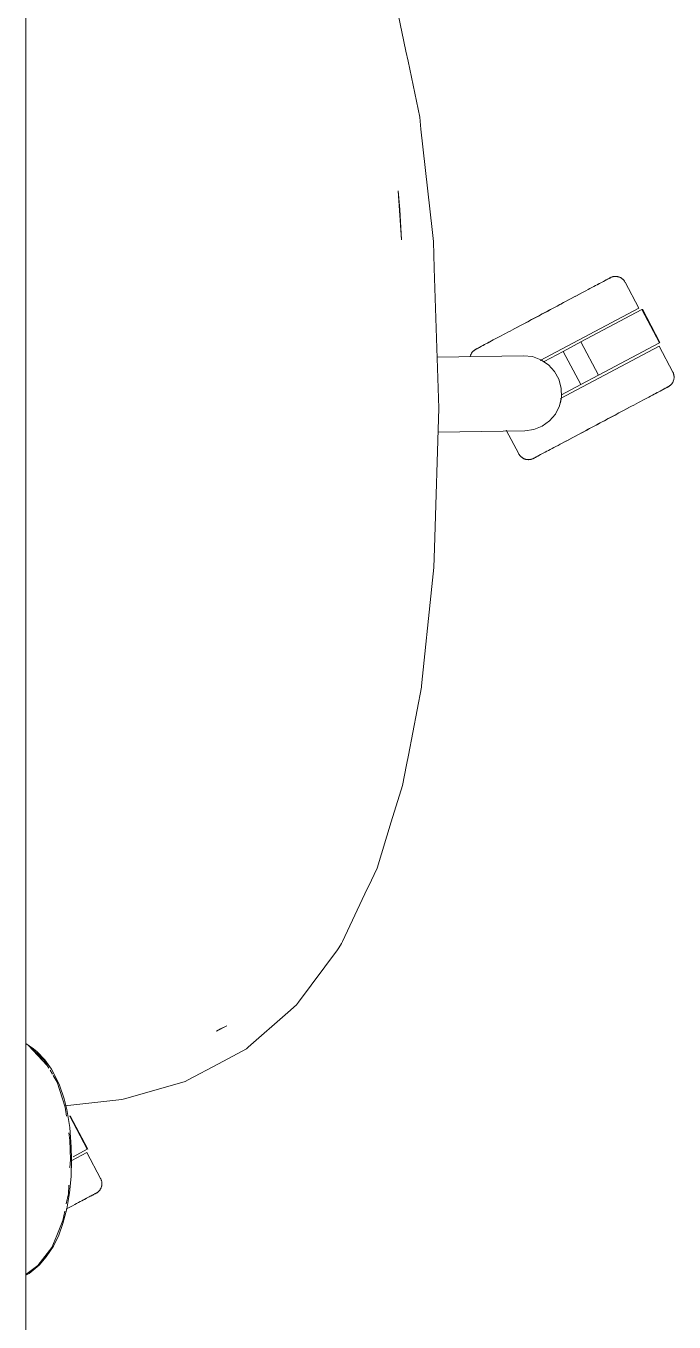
# Model space of a CAD drawing. Header units: millimetres. Extents: x 155927 to 317870, y -36033 to 97293.
# Drawn here: x 200981.7 to 201223.4, y 11116.8 to 11599.8 of the extents above; entities that cross this region are included whole.
import ezdxf

# ---------------------------------------------------------------- set-up
doc = ezdxf.new("R2010")
doc.units = ezdxf.units.MM
doc.header["$MEASUREMENT"] = 0
doc.layers.add('G-IMPT', color=8, linetype='CONTINUOUS', lineweight=9)
doc.layers.add('I-FURN', color=8, linetype='CONTINUOUS', lineweight=9)

msp = doc.modelspace()

# ---------------------------------------------------------------- linework, layer by layer
at = {"layer": 'G-IMPT'}
for p, q in [((201123.4, 11590.36), (201120.53, 11604.18)), ((201124.17, 11586.68), (201123.4, 11590.36)), ((201124.17, 11586.68), (201128.52, 11565.74)), ((201128.52, 11565.74), (201129, 11561.32)), ((201133.13, 11523.87), (201129, 11561.32)), ((201120.49, 11538.32), (201121.1, 11531.37)), ((201121.73, 11520.04), (201120.49, 11538.32)), ((201121.73, 11520.04), (201121.1, 11531.37)), ((201133.13, 11523.87), (201133.61, 11519.5)), ((201133.94, 11509.56), (201133.61, 11519.5)), ((201133.94, 11509.56), (201135.64, 11457.38)), ((201135.64, 11457.38), (201134.03, 11405.21)), ((201134.03, 11405.21), (201133.8, 11397.95)), ((201133.07, 11390.89), (201133.8, 11397.95)), ((201129.25, 11353.9), (201133.07, 11390.89)), ((201124.29, 11328.06), (201129.16, 11353.43)), ((201129.25, 11353.9), (201129.16, 11353.43)), ((201124.29, 11328.06), (201123.59, 11324.39)), ((201122.13, 11316.79), (201123.59, 11324.39)), ((201117.94, 11303.18), (201122.13, 11316.79)), ((201112.61, 11285.91), (201117.94, 11303.18)), ((201112.61, 11285.91), (201109.42, 11279.14)), ((201099.73, 11258.58), (201108.99, 11278.23)), ((201108.99, 11278.23), (201109.42, 11279.14)), ((201097.9, 11255.53), (201083.33, 11236.03)), ((201097.9, 11255.53), (201098.36, 11256.3)), ((201098.36, 11256.3), (201099.3, 11257.87)), ((201099.73, 11258.58), (201099.3, 11257.87)), ((201079.35, 11232.19), (201082.61, 11235.06)), ((201083.33, 11236.03), (201082.61, 11235.06)), ((201079.35, 11232.19), (201064.56, 11219.18)), ((201056.6, 11227.2), (201052.71, 11225.24)), ((201054.3, 11226.02), (201052.71, 11225.24)), ((201056.6, 11227.2), (201054.3, 11226.02)), ((200981.68, 11220.61), (200984.53, 11218.65)), ((200982.64, 11219.83), (200985.06, 11217.6)), ((200989.55, 11212.44), (200982.64, 11219.83)), ((200988.35, 11214.53), (200982.64, 11219.83)), ((200985.86, 11217.52), (200984.53, 11218.65)), ((200988.13, 11214.06), (200985.06, 11217.6)), ((200985.86, 11217.52), (200988.72, 11214.47)), ((201053.46, 11213.01), (201063.9, 11218.59)), ((201064.56, 11219.18), (201063.9, 11218.59)), ((200989.55, 11212.44), (200988.27, 11213.91)), ((200990.24, 11211.38), (200988.35, 11214.53)), ((200988.72, 11214.47), (200991.17, 11211.02)), ((200991.57, 11209.15), (200990.71, 11210.59)), ((200991.97, 11209.65), (200991.17, 11211.02)), ((201042.22, 11206.99), (201053.46, 11213.01)), ((200993.32, 11206.23), (200991.85, 11208.68)), ((200994.18, 11205.01), (200991.97, 11209.65)), ((200996.35, 11196.83), (200993.32, 11206.23)), ((201019.77, 11200.39), (201041.11, 11206.4)), ((201041.11, 11206.4), (201042.22, 11206.99)), ((200995.92, 11199.92), (200994.18, 11205.01)), ((200995.92, 11199.92), (200996.9, 11195.99)), ((200996.23, 11197.34), (201017.5, 11199.75)), ((200996.81, 11193.54), (200996.35, 11196.83)), ((201019.77, 11200.39), (201017.5, 11199.75)), ((200996.9, 11195.99), (200998.01, 11189.23)), ((200998.07, 11184.58), (200997.68, 11187.36)), ((200998.59, 11181.92), (200998.01, 11189.23)), ((200998.07, 11184.58), (200998.3, 11177.41)), ((200998.59, 11181.92), (200998.68, 11177.41)), ((200998.11, 11174.3), (200998.3, 11177.41)), ((200998.68, 11177.41), (200998.5, 11171.07)), ((200997.52, 11164.58), (200997.71, 11167.79)), ((200997.93, 11164.92), (200998.5, 11171.07)), ((200996.75, 11160.83), (200997.52, 11164.58)), ((200997.93, 11164.92), (200996.93, 11158.99)), ((200995.48, 11154.62), (200996.19, 11158.09)), ((200995.5, 11153.51), (200996.93, 11158.99)), ((200995.48, 11154.62), (200993.15, 11149)), ((200995.5, 11153.51), (200993.92, 11149.18)), ((200991.31, 11144.61), (200993.15, 11149)), ((200991.93, 11145.1), (200993.92, 11149.18)), ((200986.09, 11137.82), (200991.31, 11144.61)), ((200991.93, 11145.1), (200989.28, 11141.05)), ((200989.28, 11141.05), (200986.61, 11138.02)), ((200981.68, 11134.55), (200986.09, 11137.82)), ((200981.68, 11134.26), (200982.87, 11134.94)), ((200982.87, 11134.94), (200986.61, 11138.02))]:
    msp.add_line(p, q, dxfattribs=at)
at = {"layer": 'I-FURN'}
for p, q in [((200981.68, 12099.61), (200981.68, 10699.61)), ((200981.68, 10699.61), (200981.68, 12099.61)), ((201198.37, 11505.29), (201198.03, 11505.12)), ((201198.19, 11505.2), (201198.51, 11505.37)), ((201198.66, 11505.45), (201198.37, 11505.29)), ((201198.51, 11505.37), (201198.79, 11505.52)), ((201198.92, 11505.59), (201198.66, 11505.45)), ((201198.79, 11505.52), (201199.03, 11505.65)), ((201199.14, 11505.71), (201198.92, 11505.59)), ((201199.03, 11505.65), (201199.23, 11505.75)), ((201199.32, 11505.8), (201199.14, 11505.71)), ((201199.23, 11505.75), (201199.39, 11505.84)), ((201199.46, 11505.88), (201199.32, 11505.8)), ((201199.39, 11505.84), (201199.51, 11505.9)), ((201199.56, 11505.93), (201199.46, 11505.88)), ((201199.51, 11505.9), (201199.6, 11505.95)), ((201199.62, 11505.96), (201199.56, 11505.93)), ((201199.6, 11505.95), (201199.64, 11505.97)), ((201199.64, 11505.97), (201199.62, 11505.96)), ((201199.64, 11505.97), (201199.79, 11506.04)), ((201199.64, 11505.97), (201199.64, 11505.97)), ((201199.79, 11506.04), (201199.93, 11506.11)), ((201199.93, 11506.11), (201200.08, 11506.17)), ((201200.08, 11506.17), (201200.23, 11506.23)), ((201200.23, 11506.23), (201200.39, 11506.28)), ((201200.39, 11506.28), (201200.54, 11506.32)), ((201200.54, 11506.32), (201200.7, 11506.36)), ((201200.7, 11506.36), (201200.86, 11506.39)), ((201200.86, 11506.39), (201201.02, 11506.41)), ((201201.02, 11506.41), (201201.18, 11506.43)), ((201201.18, 11506.43), (201201.34, 11506.44)), ((201201.34, 11506.44), (201201.5, 11506.44)), ((201201.5, 11506.44), (201201.66, 11506.44)), ((201201.66, 11506.44), (201201.82, 11506.43)), ((201201.82, 11506.43), (201201.98, 11506.42)), ((201201.98, 11506.42), (201202.14, 11506.4)), ((201202.14, 11506.4), (201202.3, 11506.37)), ((201202.3, 11506.37), (201202.46, 11506.34)), ((201202.46, 11506.34), (201202.62, 11506.3)), ((201202.62, 11506.3), (201202.77, 11506.25)), ((201202.77, 11506.25), (201202.92, 11506.2)), ((201202.92, 11506.2), (201203.07, 11506.14)), ((201203.07, 11506.14), (201203.22, 11506.07)), ((201203.22, 11506.07), (201203.37, 11506)), ((201203.37, 11506), (201203.51, 11505.93)), ((201203.51, 11505.93), (201203.65, 11505.85)), ((201203.65, 11505.85), (201203.78, 11505.76)), ((201203.78, 11505.76), (201203.91, 11505.67)), ((201203.91, 11505.67), (201204.04, 11505.57)), ((201204.04, 11505.57), (201204.17, 11505.47)), ((201204.17, 11505.47), (201204.29, 11505.36)), ((201204.29, 11505.36), (201204.4, 11505.25)), ((201204.4, 11505.25), (201204.51, 11505.13)), ((201189.74, 11500.7), (201188.92, 11500.27)), ((201190.52, 11501.12), (201189.74, 11500.7)), ((201191.28, 11501.53), (201190.52, 11501.12)), ((201192.02, 11501.92), (201191.28, 11501.53)), ((201192.73, 11502.29), (201192.02, 11501.92)), ((201193.4, 11502.65), (201192.73, 11502.29)), ((201194.05, 11503), (201193.4, 11502.65)), ((201194.67, 11503.33), (201194.05, 11503)), ((201195.25, 11503.64), (201194.67, 11503.33)), ((201194.94, 11503.47), (201195.51, 11503.77)), ((201195.8, 11503.93), (201195.25, 11503.64)), ((201195.51, 11503.77), (201196.05, 11504.06)), ((201196.32, 11504.21), (201195.8, 11503.93)), ((201196.05, 11504.06), (201196.55, 11504.33)), ((201196.8, 11504.46), (201196.32, 11504.21)), ((201196.55, 11504.33), (201197.01, 11504.57)), ((201197.25, 11504.7), (201196.8, 11504.46)), ((201197.01, 11504.57), (201197.44, 11504.8)), ((201197.66, 11504.92), (201197.25, 11504.7)), ((201197.44, 11504.8), (201197.84, 11505.01)), ((201198.03, 11505.12), (201197.66, 11504.92)), ((201197.84, 11505.01), (201198.19, 11505.2)), ((201204.51, 11505.13), (201204.62, 11505.01)), ((201204.62, 11505.01), (201204.72, 11504.88)), ((201204.72, 11504.88), (201204.82, 11504.75)), ((201204.82, 11504.75), (201204.91, 11504.62)), ((201204.91, 11504.62), (201204.99, 11504.48)), ((201204.99, 11504.48), (201205.07, 11504.34)), ((201205.07, 11504.34), (201205.09, 11504.31)), ((201210.24, 11494.62), (201205.09, 11504.31)), ((201179.23, 11495.12), (201180.22, 11495.64)), ((201180.75, 11495.92), (201179.77, 11495.4)), ((201180.22, 11495.64), (201181.19, 11496.16)), ((201181.71, 11496.44), (201180.75, 11495.92)), ((201181.19, 11496.16), (201182.16, 11496.67)), ((201182.67, 11496.95), (201181.71, 11496.44)), ((201182.16, 11496.67), (201183.11, 11497.18)), ((201183.62, 11497.45), (201182.67, 11496.95)), ((201183.11, 11497.18), (201184.04, 11497.68)), ((201184.54, 11497.94), (201183.62, 11497.45)), ((201184.04, 11497.68), (201184.97, 11498.17)), ((201185.46, 11498.43), (201184.54, 11497.94)), ((201184.97, 11498.17), (201185.87, 11498.65)), ((201186.35, 11498.91), (201185.46, 11498.43)), ((201185.87, 11498.65), (201186.76, 11499.12)), ((201187.23, 11499.37), (201186.35, 11498.91)), ((201186.76, 11499.12), (201187.63, 11499.58)), ((201188.09, 11499.83), (201187.23, 11499.37)), ((201187.63, 11499.58), (201188.48, 11500.03)), ((201188.92, 11500.27), (201188.09, 11499.83)), ((201170.23, 11490.33), (201171.23, 11490.86)), ((201171.77, 11491.15), (201170.77, 11490.62)), ((201171.23, 11490.86), (201172.23, 11491.39)), ((201172.77, 11491.68), (201171.77, 11491.15)), ((201172.23, 11491.39), (201173.23, 11491.93)), ((201173.77, 11492.22), (201172.77, 11491.68)), ((201173.23, 11491.93), (201174.24, 11492.46)), ((201210.24, 11494.62), (201173.49, 11475.08)), ((201174.78, 11492.75), (201173.77, 11492.22)), ((201174.24, 11492.46), (201175.24, 11493)), ((201175.78, 11493.29), (201174.78, 11492.75)), ((201175.24, 11493), (201176.24, 11493.53)), ((201176.79, 11493.82), (201175.78, 11493.29)), ((201176.24, 11493.53), (201177.25, 11494.06)), ((201177.79, 11494.35), (201176.79, 11493.82)), ((201177.25, 11494.06), (201178.24, 11494.59)), ((201178.78, 11494.88), (201177.79, 11494.35)), ((201178.24, 11494.59), (201179.23, 11495.12)), ((201179.77, 11495.4), (201178.78, 11494.88)), ((201188.66, 11482.01), (201211.37, 11494.08)), ((201211.37, 11494.08), (201217.94, 11481.72)), ((201218.11, 11481.81), (201211.54, 11494.18)), ((201162.25, 11486.09), (201161.38, 11485.63)), ((201163.14, 11486.56), (201162.25, 11486.09)), ((201164.05, 11487.04), (201163.14, 11486.56)), ((201163.55, 11486.78), (201164.47, 11487.27)), ((201164.97, 11487.53), (201164.05, 11487.04)), ((201164.47, 11487.27), (201165.4, 11487.76)), ((201165.91, 11488.03), (201164.97, 11487.53)), ((201165.4, 11487.76), (201166.34, 11488.27)), ((201166.86, 11488.54), (201165.91, 11488.03)), ((201166.34, 11488.27), (201167.3, 11488.77)), ((201167.82, 11489.05), (201166.86, 11488.54)), ((201167.3, 11488.77), (201168.27, 11489.29)), ((201168.8, 11489.57), (201167.82, 11489.05)), ((201168.27, 11489.29), (201169.25, 11489.81)), ((201169.78, 11490.09), (201168.8, 11489.57)), ((201169.25, 11489.81), (201170.23, 11490.33)), ((201170.77, 11490.62), (201169.78, 11490.09)), ((201152.97, 11481.15), (201152.47, 11480.89)), ((201152.69, 11481.01), (201153.21, 11481.28)), ((201153.5, 11481.44), (201152.97, 11481.15)), ((201153.21, 11481.28), (201153.76, 11481.58)), ((201154.07, 11481.74), (201153.5, 11481.44)), ((201153.76, 11481.58), (201154.34, 11481.89)), ((201154.67, 11482.06), (201154.07, 11481.74)), ((201155.31, 11482.4), (201154.67, 11482.06)), ((201155.97, 11482.75), (201155.31, 11482.4)), ((201156.66, 11483.12), (201155.97, 11482.75)), ((201157.39, 11483.5), (201156.66, 11483.12)), ((201158.14, 11483.9), (201157.39, 11483.5)), ((201158.91, 11484.31), (201158.14, 11483.9)), ((201159.71, 11484.74), (201158.91, 11484.31)), ((201160.54, 11485.18), (201159.71, 11484.74)), ((201161.38, 11485.63), (201160.54, 11485.18)), ((201182.02, 11478.48), (201188.66, 11482.01)), ((201188.66, 11482.01), (201195.23, 11469.65)), ((201217.94, 11481.72), (201195.23, 11469.65)), ((201135.02, 11476.34), (201167.21, 11476.9)), ((201147.34, 11476.61), (201147.38, 11476.76)), ((201147.38, 11476.76), (201147.42, 11476.92)), ((201147.42, 11476.92), (201147.48, 11477.07)), ((201147.48, 11477.07), (201147.54, 11477.22)), ((201147.54, 11477.22), (201147.6, 11477.37)), ((201147.6, 11477.37), (201147.67, 11477.51)), ((201147.67, 11477.51), (201147.75, 11477.65)), ((201147.75, 11477.65), (201147.83, 11477.79)), ((201147.83, 11477.79), (201147.92, 11477.93)), ((201147.92, 11477.93), (201148.01, 11478.06)), ((201148.01, 11478.06), (201148.11, 11478.19)), ((201148.11, 11478.19), (201148.21, 11478.31)), ((201148.21, 11478.31), (201148.32, 11478.43)), ((201148.32, 11478.43), (201148.43, 11478.55)), ((201148.43, 11478.55), (201148.55, 11478.66)), ((201148.55, 11478.66), (201148.67, 11478.77)), ((201148.67, 11478.77), (201148.79, 11478.87)), ((201148.79, 11478.87), (201148.92, 11478.96)), ((201148.92, 11478.96), (201149.05, 11479.05)), ((201149.05, 11479.05), (201149.19, 11479.14)), ((201149.19, 11479.14), (201149.33, 11479.22)), ((201149.33, 11479.22), (201149.37, 11479.24)), ((201149.37, 11479.24), (201149.39, 11479.25)), ((201149.38, 11479.24), (201149.37, 11479.24)), ((201149.42, 11479.27), (201149.38, 11479.24)), ((201149.39, 11479.25), (201149.45, 11479.28)), ((201149.5, 11479.31), (201149.42, 11479.27)), ((201149.45, 11479.28), (201149.55, 11479.34)), ((201149.62, 11479.37), (201149.5, 11479.31)), ((201149.55, 11479.34), (201149.69, 11479.41)), ((201149.78, 11479.46), (201149.62, 11479.37)), ((201149.69, 11479.41), (201149.87, 11479.51)), ((201149.98, 11479.57), (201149.78, 11479.46)), ((201149.87, 11479.51), (201150.09, 11479.62)), ((201150.22, 11479.7), (201149.98, 11479.57)), ((201150.09, 11479.62), (201150.35, 11479.76)), ((201150.5, 11479.84), (201150.22, 11479.7)), ((201150.35, 11479.76), (201150.65, 11479.92)), ((201150.82, 11480.01), (201150.5, 11479.84)), ((201150.65, 11479.92), (201150.98, 11480.1)), ((201151.18, 11480.2), (201150.82, 11480.01)), ((201150.98, 11480.1), (201151.35, 11480.3)), ((201151.57, 11480.41), (201151.18, 11480.2)), ((201151.35, 11480.3), (201151.76, 11480.51)), ((201152, 11480.64), (201151.57, 11480.41)), ((201151.76, 11480.51), (201152.21, 11480.75)), ((201152.47, 11480.89), (201152, 11480.64)), ((201152.21, 11480.75), (201152.69, 11481.01)), ((201167.21, 11476.9), (201170.57, 11476.55)), ((201170.57, 11476.55), (201173.74, 11475.41)), ((201174.87, 11474.68), (201182.02, 11478.48)), ((201217.76, 11480.49), (201181.04, 11460.97)), ((201182.02, 11478.48), (201188.59, 11466.12)), ((201222.91, 11470.81), (201217.76, 11480.49)), ((201173.74, 11475.41), (201176.55, 11473.54)), ((201176.55, 11473.54), (201178.83, 11471.05)), ((201178.83, 11471.05), (201180.45, 11468.1)), ((201180.45, 11468.1), (201181.32, 11464.83)), ((201195.23, 11469.65), (201188.59, 11466.12)), ((201222.69, 11466.67), (201222.6, 11466.54)), ((201222.78, 11466.8), (201222.69, 11466.67)), ((201222.86, 11466.94), (201222.78, 11466.8)), ((201222.94, 11467.09), (201222.86, 11466.94)), ((201222.91, 11470.81), (201222.98, 11470.66)), ((201223.01, 11467.23), (201222.94, 11467.09)), ((201222.98, 11470.66), (201223.05, 11470.52)), ((201223.07, 11467.38), (201223.01, 11467.23)), ((201223.05, 11470.52), (201223.11, 11470.37)), ((201223.13, 11467.53), (201223.07, 11467.38)), ((201223.11, 11470.37), (201223.16, 11470.22)), ((201223.18, 11467.68), (201223.13, 11467.53)), ((201223.16, 11470.22), (201223.21, 11470.06)), ((201223.23, 11467.84), (201223.18, 11467.68)), ((201223.21, 11470.06), (201223.25, 11469.91)), ((201223.27, 11467.99), (201223.23, 11467.84)), ((201223.25, 11469.91), (201223.29, 11469.75)), ((201223.3, 11468.15), (201223.27, 11467.99)), ((201223.29, 11469.75), (201223.32, 11469.59)), ((201223.33, 11468.31), (201223.3, 11468.15)), ((201223.32, 11469.59), (201223.34, 11469.43)), ((201223.35, 11468.47), (201223.33, 11468.31)), ((201223.34, 11469.43), (201223.36, 11469.27)), ((201223.37, 11468.63), (201223.35, 11468.47)), ((201223.36, 11469.27), (201223.37, 11469.11)), ((201223.37, 11469.11), (201223.38, 11468.95)), ((201223.38, 11468.79), (201223.37, 11468.63)), ((201223.38, 11468.95), (201223.38, 11468.79)), ((201181.32, 11464.83), (201181.38, 11461.46)), ((201188.59, 11466.12), (201181.45, 11462.32)), ((201213.94, 11461.48), (201214.64, 11461.85)), ((201214.64, 11461.85), (201215.3, 11462.2)), ((201215.3, 11462.2), (201215.94, 11462.54)), ((201215.94, 11462.54), (201216.54, 11462.86)), ((201216.85, 11463.02), (201216.26, 11462.71)), ((201216.54, 11462.86), (201217.11, 11463.16)), ((201217.4, 11463.32), (201216.85, 11463.02)), ((201217.11, 11463.16), (201217.64, 11463.44)), ((201217.92, 11463.59), (201217.4, 11463.32)), ((201217.64, 11463.44), (201218.14, 11463.71)), ((201218.4, 11463.85), (201217.92, 11463.59)), ((201218.14, 11463.71), (201218.61, 11463.96)), ((201218.85, 11464.08), (201218.4, 11463.85)), ((201218.61, 11463.96), (201219.04, 11464.19)), ((201219.26, 11464.3), (201218.85, 11464.08)), ((201219.04, 11464.19), (201219.43, 11464.4)), ((201219.63, 11464.5), (201219.26, 11464.3)), ((201219.43, 11464.4), (201219.79, 11464.58)), ((201219.96, 11464.68), (201219.63, 11464.5)), ((201219.79, 11464.58), (201220.1, 11464.75)), ((201220.26, 11464.84), (201219.96, 11464.68)), ((201220.1, 11464.75), (201220.38, 11464.9)), ((201220.52, 11464.97), (201220.26, 11464.84)), ((201220.38, 11464.9), (201220.62, 11465.03)), ((201220.74, 11465.09), (201220.52, 11464.97)), ((201220.62, 11465.03), (201220.83, 11465.14)), ((201220.92, 11465.19), (201220.74, 11465.09)), ((201220.83, 11465.14), (201220.99, 11465.22)), ((201221.06, 11465.26), (201220.92, 11465.19)), ((201220.99, 11465.22), (201221.11, 11465.29)), ((201221.16, 11465.31), (201221.06, 11465.26)), ((201221.11, 11465.29), (201221.19, 11465.33)), ((201221.22, 11465.35), (201221.16, 11465.31)), ((201221.19, 11465.33), (201221.23, 11465.35)), ((201221.24, 11465.36), (201221.22, 11465.35)), ((201221.23, 11465.35), (201221.24, 11465.36)), ((201221.28, 11465.38), (201221.24, 11465.36)), ((201221.42, 11465.46), (201221.28, 11465.38)), ((201221.55, 11465.54), (201221.42, 11465.46)), ((201221.69, 11465.63), (201221.55, 11465.54)), ((201221.82, 11465.73), (201221.69, 11465.63)), ((201221.94, 11465.83), (201221.82, 11465.73)), ((201222.06, 11465.94), (201221.94, 11465.83)), ((201222.18, 11466.05), (201222.06, 11465.94)), ((201222.29, 11466.16), (201222.18, 11466.05)), ((201222.4, 11466.28), (201222.29, 11466.16)), ((201222.5, 11466.41), (201222.4, 11466.28)), ((201222.6, 11466.54), (201222.5, 11466.41)), ((201180.63, 11458.17), (201179.11, 11455.16)), ((201181.38, 11461.46), (201180.63, 11458.17)), ((201204.7, 11456.56), (201205.64, 11457.06)), ((201206.14, 11457.33), (201205.21, 11456.83)), ((201205.64, 11457.06), (201206.56, 11457.55)), ((201207.05, 11457.81), (201206.14, 11457.33)), ((201206.56, 11457.55), (201207.47, 11458.03)), ((201207.47, 11458.03), (201208.36, 11458.51)), ((201208.36, 11458.51), (201209.22, 11458.97)), ((201209.22, 11458.97), (201210.07, 11459.42)), ((201210.07, 11459.42), (201210.9, 11459.86)), ((201210.9, 11459.86), (201211.7, 11460.28)), ((201211.7, 11460.28), (201212.47, 11460.7)), ((201212.47, 11460.7), (201213.22, 11461.09)), ((201213.22, 11461.09), (201213.94, 11461.48)), ((201176.92, 11452.6), (201174.18, 11450.63)), ((201179.11, 11455.16), (201176.92, 11452.6)), ((201196.37, 11452.14), (201195.37, 11451.6)), ((201195.83, 11451.85), (201196.84, 11452.38)), ((201197.38, 11452.67), (201196.37, 11452.14)), ((201196.84, 11452.38), (201197.84, 11452.92)), ((201198.38, 11453.2), (201197.38, 11452.67)), ((201197.84, 11452.92), (201198.84, 11453.45)), ((201199.38, 11453.73), (201198.38, 11453.2)), ((201198.84, 11453.45), (201199.84, 11453.98)), ((201200.37, 11454.26), (201199.38, 11453.73)), ((201199.84, 11453.98), (201200.83, 11454.5)), ((201201.36, 11454.79), (201200.37, 11454.26)), ((201200.83, 11454.5), (201201.81, 11455.03)), ((201202.34, 11455.31), (201201.36, 11454.79)), ((201201.81, 11455.03), (201202.79, 11455.55)), ((201203.31, 11455.82), (201202.34, 11455.31)), ((201202.79, 11455.55), (201203.75, 11456.06)), ((201204.27, 11456.33), (201203.31, 11455.82)), ((201203.75, 11456.06), (201204.7, 11456.56)), ((201205.21, 11456.83), (201204.27, 11456.33)), ((201167.7, 11448.91), (201135.36, 11448.35)), ((201160.81, 11449.13), (201165.51, 11440.29)), ((201171.04, 11449.38), (201167.7, 11448.91)), ((201174.18, 11450.63), (201171.04, 11449.38)), ((201187.5, 11447.42), (201186.56, 11446.92)), ((201186.99, 11447.15), (201187.94, 11447.65)), ((201188.45, 11447.92), (201187.5, 11447.42)), ((201187.94, 11447.65), (201188.9, 11448.16)), ((201189.42, 11448.44), (201188.45, 11447.92)), ((201188.9, 11448.16), (201189.86, 11448.67)), ((201190.39, 11448.95), (201189.42, 11448.44)), ((201189.86, 11448.67), (201190.84, 11449.19)), ((201191.37, 11449.48), (201190.39, 11448.95)), ((201190.84, 11449.19), (201191.83, 11449.72)), ((201192.37, 11450), (201191.37, 11449.48)), ((201191.83, 11449.72), (201192.82, 11450.25)), ((201193.36, 11450.53), (201192.37, 11450)), ((201192.82, 11450.25), (201193.82, 11450.78)), ((201194.36, 11451.07), (201193.36, 11450.53)), ((201193.82, 11450.78), (201194.83, 11451.31)), ((201195.37, 11451.6), (201194.36, 11451.07)), ((201194.83, 11451.31), (201195.83, 11451.85)), ((201177.88, 11442.3), (201178.59, 11442.68)), ((201178.59, 11442.68), (201179.32, 11443.07)), ((201179.32, 11443.07), (201180.09, 11443.47)), ((201180.09, 11443.47), (201180.87, 11443.89)), ((201180.87, 11443.89), (201181.69, 11444.33)), ((201181.69, 11444.33), (201182.52, 11444.77)), ((201182.98, 11445.01), (201182.13, 11444.56)), ((201182.52, 11444.77), (201183.38, 11445.22)), ((201183.85, 11445.48), (201182.98, 11445.01)), ((201183.38, 11445.22), (201184.25, 11445.69)), ((201184.74, 11445.95), (201183.85, 11445.48)), ((201184.25, 11445.69), (201185.15, 11446.17)), ((201185.64, 11446.43), (201184.74, 11445.95)), ((201185.15, 11446.17), (201186.06, 11446.65)), ((201186.56, 11446.92), (201185.64, 11446.43)), ((201186.06, 11446.65), (201186.99, 11447.15)), ((201165.54, 11440.25), (201165.51, 11440.29)), ((201165.62, 11440.11), (201165.54, 11440.25)), ((201165.7, 11439.98), (201165.62, 11440.11)), ((201165.79, 11439.84), (201165.7, 11439.98)), ((201165.89, 11439.71), (201165.79, 11439.84)), ((201165.99, 11439.59), (201165.89, 11439.71)), ((201166.1, 11439.47), (201165.99, 11439.59)), ((201166.21, 11439.35), (201166.1, 11439.47)), ((201166.32, 11439.24), (201166.21, 11439.35)), ((201166.44, 11439.13), (201166.32, 11439.24)), ((201166.57, 11439.03), (201166.44, 11439.13)), ((201166.69, 11438.93), (201166.57, 11439.03)), ((201166.83, 11438.84), (201166.69, 11438.93)), ((201166.96, 11438.75), (201166.83, 11438.84)), ((201167.1, 11438.67), (201166.96, 11438.75)), ((201167.24, 11438.59), (201167.1, 11438.67)), ((201167.39, 11438.52), (201167.24, 11438.59)), ((201167.54, 11438.46), (201167.39, 11438.52)), ((201167.69, 11438.4), (201167.54, 11438.46)), ((201167.84, 11438.35), (201167.69, 11438.4)), ((201167.99, 11438.3), (201167.84, 11438.35)), ((201168.15, 11438.26), (201167.99, 11438.3)), ((201168.31, 11438.23), (201168.15, 11438.26)), ((201168.47, 11438.2), (201168.31, 11438.23)), ((201168.63, 11438.18), (201168.47, 11438.2)), ((201168.79, 11438.16), (201168.63, 11438.18)), ((201168.95, 11438.16), (201168.79, 11438.16)), ((201169.11, 11438.15), (201168.95, 11438.16)), ((201169.27, 11438.16), (201169.11, 11438.15)), ((201169.43, 11438.17), (201169.27, 11438.16)), ((201169.59, 11438.19), (201169.43, 11438.17)), ((201169.75, 11438.21), (201169.59, 11438.19)), ((201169.91, 11438.24), (201169.75, 11438.21)), ((201170.06, 11438.28), (201169.91, 11438.24)), ((201170.22, 11438.32), (201170.06, 11438.28)), ((201170.37, 11438.37), (201170.22, 11438.32)), ((201170.53, 11438.42), (201170.37, 11438.37)), ((201170.67, 11438.49), (201170.53, 11438.42)), ((201170.82, 11438.55), (201170.67, 11438.49)), ((201170.97, 11438.63), (201170.82, 11438.55)), ((201171.01, 11438.65), (201170.97, 11438.63)), ((201170.97, 11438.63), (201170.99, 11438.64)), ((201170.97, 11438.63), (201170.97, 11438.63)), ((201170.99, 11438.64), (201171.05, 11438.67)), ((201171.09, 11438.69), (201171.01, 11438.65)), ((201171.05, 11438.67), (201171.15, 11438.72)), ((201171.22, 11438.76), (201171.09, 11438.69)), ((201171.15, 11438.72), (201171.29, 11438.8)), ((201171.38, 11438.84), (201171.22, 11438.76)), ((201171.29, 11438.8), (201171.47, 11438.89)), ((201171.58, 11438.95), (201171.38, 11438.84)), ((201171.47, 11438.89), (201171.69, 11439.01)), ((201171.82, 11439.08), (201171.58, 11438.95)), ((201171.69, 11439.01), (201171.94, 11439.15)), ((201172.1, 11439.23), (201171.82, 11439.08)), ((201171.94, 11439.15), (201172.24, 11439.3)), ((201172.42, 11439.4), (201172.1, 11439.23)), ((201172.24, 11439.3), (201172.58, 11439.48)), ((201172.77, 11439.59), (201172.42, 11439.4)), ((201172.58, 11439.48), (201172.95, 11439.68)), ((201173.17, 11439.8), (201172.77, 11439.59)), ((201172.95, 11439.68), (201173.36, 11439.9)), ((201173.6, 11440.02), (201173.17, 11439.8)), ((201173.36, 11439.9), (201173.81, 11440.14)), ((201174.06, 11440.27), (201173.6, 11440.02)), ((201173.81, 11440.14), (201174.29, 11440.39)), ((201174.56, 11440.54), (201174.06, 11440.27)), ((201174.29, 11440.39), (201174.8, 11440.67)), ((201175.1, 11440.82), (201174.56, 11440.54)), ((201174.8, 11440.67), (201175.36, 11440.96)), ((201175.67, 11441.13), (201175.1, 11440.82)), ((201175.36, 11440.96), (201175.94, 11441.27)), ((201175.94, 11441.27), (201176.56, 11441.6)), ((201176.56, 11441.6), (201177.2, 11441.94)), ((201177.2, 11441.94), (201177.88, 11442.3)), ((200997.91, 11193.49), (200998.01, 11193.54)), ((200998.01, 11193.54), (201004.58, 11181.18)), ((201004.75, 11181.27), (200998.18, 11193.63)), ((201004.4, 11179.95), (200998.77, 11176.95)), ((201004.58, 11181.18), (200999.29, 11178.36)), ((201009.55, 11170.26), (201004.4, 11179.95)), ((201009.55, 11170.26), (201009.62, 11170.12)), ((201009.62, 11170.12), (201009.69, 11169.97)), ((201009.69, 11169.97), (201009.75, 11169.82)), ((201009.75, 11169.82), (201009.8, 11169.67)), ((201009.83, 11167.14), (201009.77, 11166.98)), ((201009.8, 11169.67), (201009.85, 11169.52)), ((201009.87, 11167.29), (201009.83, 11167.14)), ((201009.85, 11169.52), (201009.89, 11169.36)), ((201009.91, 11167.45), (201009.87, 11167.29)), ((201009.89, 11169.36), (201009.93, 11169.2)), ((201009.95, 11167.6), (201009.91, 11167.45)), ((201009.93, 11169.2), (201009.96, 11169.05)), ((201009.97, 11167.76), (201009.95, 11167.6)), ((201009.96, 11169.05), (201009.99, 11168.89)), ((201009.99, 11167.92), (201009.97, 11167.76)), ((201009.99, 11168.89), (201010, 11168.73)), ((201010.01, 11168.08), (201009.99, 11167.92)), ((201010, 11168.73), (201010.01, 11168.57)), ((201010.01, 11168.57), (201010.02, 11168.4)), ((201010.02, 11168.24), (201010.01, 11168.08)), ((201010.02, 11168.4), (201010.02, 11168.24)), ((201002.58, 11161.99), (201003.18, 11162.31)), ((201003.49, 11162.48), (201002.91, 11162.17)), ((201003.18, 11162.31), (201003.75, 11162.61)), ((201004.04, 11162.77), (201003.49, 11162.48)), ((201003.75, 11162.61), (201004.28, 11162.9)), ((201004.56, 11163.04), (201004.04, 11162.77)), ((201004.28, 11162.9), (201004.78, 11163.16)), ((201005.04, 11163.3), (201004.56, 11163.04)), ((201004.78, 11163.16), (201005.25, 11163.41)), ((201005.49, 11163.54), (201005.04, 11163.3)), ((201005.25, 11163.41), (201005.68, 11163.64)), ((201005.9, 11163.76), (201005.49, 11163.54)), ((201005.68, 11163.64), (201006.07, 11163.85)), ((201006.27, 11163.95), (201005.9, 11163.76)), ((201006.07, 11163.85), (201006.43, 11164.04)), ((201006.6, 11164.13), (201006.27, 11163.95)), ((201006.43, 11164.04), (201006.75, 11164.21)), ((201006.9, 11164.29), (201006.6, 11164.13)), ((201006.75, 11164.21), (201007.03, 11164.36)), ((201007.16, 11164.43), (201006.9, 11164.29)), ((201007.03, 11164.36), (201007.27, 11164.48)), ((201007.38, 11164.54), (201007.16, 11164.43)), ((201007.27, 11164.48), (201007.47, 11164.59)), ((201007.56, 11164.64), (201007.38, 11164.54)), ((201007.47, 11164.59), (201007.63, 11164.68)), ((201007.7, 11164.71), (201007.56, 11164.64)), ((201007.63, 11164.68), (201007.75, 11164.74)), ((201007.8, 11164.77), (201007.7, 11164.71)), ((201007.75, 11164.74), (201007.83, 11164.79)), ((201007.86, 11164.8), (201007.8, 11164.77)), ((201007.83, 11164.79), (201007.87, 11164.81)), ((201007.88, 11164.81), (201007.86, 11164.8)), ((201007.87, 11164.81), (201007.88, 11164.81)), ((201007.92, 11164.83), (201007.88, 11164.81)), ((201008.06, 11164.91), (201007.92, 11164.83)), ((201008.2, 11165), (201008.06, 11164.91)), ((201008.33, 11165.09), (201008.2, 11165)), ((201008.46, 11165.18), (201008.33, 11165.09)), ((201008.58, 11165.29), (201008.46, 11165.18)), ((201008.7, 11165.39), (201008.58, 11165.29)), ((201008.82, 11165.5), (201008.7, 11165.39)), ((201008.93, 11165.62), (201008.82, 11165.5)), ((201009.04, 11165.74), (201008.93, 11165.62)), ((201009.14, 11165.86), (201009.04, 11165.74)), ((201009.24, 11165.99), (201009.14, 11165.86)), ((201009.33, 11166.12), (201009.24, 11165.99)), ((201009.42, 11166.26), (201009.33, 11166.12)), ((201009.5, 11166.4), (201009.42, 11166.26)), ((201009.58, 11166.54), (201009.5, 11166.4)), ((201009.65, 11166.68), (201009.58, 11166.54)), ((201009.71, 11166.83), (201009.65, 11166.68)), ((201009.77, 11166.98), (201009.71, 11166.83)), ((200996.71, 11158.87), (200997.54, 11159.31)), ((200997.54, 11159.31), (200998.34, 11159.74)), ((200998.34, 11159.74), (200999.11, 11160.15)), ((200999.11, 11160.15), (200999.86, 11160.55)), ((200999.86, 11160.55), (201000.59, 11160.93)), ((201000.59, 11160.93), (201001.28, 11161.3)), ((201001.28, 11161.3), (201001.94, 11161.65)), ((201001.94, 11161.65), (201002.58, 11161.99))]:
    msp.add_line(p, q, dxfattribs=at)
msp.add_arc((201167.65, 11462.91), 13.81, 342.664, 347.6527, dxfattribs=at)
msp.add_open_spline([(201181.26, 11460.55), (201181.18, 11460.11), (201181.08, 11459.69), (201180.96, 11459.27)], degree=3, dxfattribs=at)

doc.saveas('drawing.dxf')
